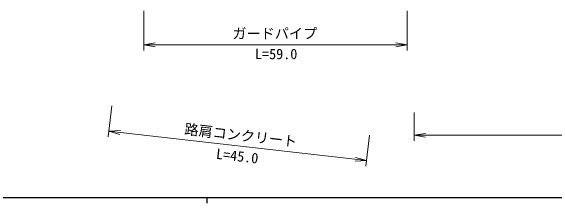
# Model space of a CAD drawing. Units: millimetres at full size, sheet at 1:1000; details may follow other scales. Extents: x 40000 to 680000, y 20000 to 380000.
# Drawn here: x 133350 to 229381, y 204000 to 238000 of the extents above; entities that cross this region are included whole.
import ezdxf
from ezdxf.enums import TextEntityAlignment as Align

# ---------------------------------------------------------------- set-up
doc = ezdxf.new("R2010")
doc.units = ezdxf.units.MM
doc.header["$LTSCALE"] = 1000
doc.layers.add('M-STR-HTXT', color=7, linetype='Continuous', lineweight=13)
doc.layers.add('M-TTL-BAND', color=7, linetype='Continuous', lineweight=25)
doc.styles.add('ＭＳ ゴシック', font='')
doc.styles.get('ＭＳ ゴシック').set_extended_font_data('MS Gothic')

# ---------------------------------------------------------------- blocks, each defined once
blk = doc.blocks.new('open_arrow')
at = {"color": 0, "linetype": 'Continuous', "lineweight": -2}
blk.add_lwpolyline([(7.5, 1.25), (0, 0), (7.5, -1.25)], dxfattribs=at)

msp = doc.modelspace()

# ---------------------------------------------------------------- linework, layer by layer
at = {"layer": 'M-STR-HTXT'}
for p, q in [((156852, 238000), (156852, 231000)), ((203419, 238000), (203419, 231000)), ((156852, 232000), (203419, 232000)), ((151191, 221226), (150563, 215721)), ((204613, 220000), (204613, 215000)), ((150676, 216714), (196235, 211517)), ((196749, 216029), (196121, 210523)), ((204613, 216000), (410609, 216000))]:
    msp.add_line(p, q, dxfattribs=at)
at = {"layer": 'M-TTL-BAND'}
for p, q in [((40000, 205000), (579000, 205000)), ((168000, 205000), (168000, 204000))]:
    msp.add_line(p, q, dxfattribs=at)

# ---------------------------------------------------------------- block references
at = {"layer": 'M-STR-HTXT', "xscale": 267, "yscale": 267}
for p in [(156852, 232000), (204613, 216000)]:
    msp.add_blockref('open_arrow', p, dxfattribs=at)
for p, rotation in [((203419, 232000), 180), ((150676, 216714), 353.5), ((196235, 211517), 173.5)]:
    msp.add_blockref('open_arrow', p, dxfattribs=dict(at, rotation=rotation))

# ---------------------------------------------------------------- texts
at = {"layer": 'M-STR-HTXT', "style": 'ＭＳ ゴシック'}
msp.add_text('ガードパイプ', height=1833, dxfattribs=at).set_placement((180000, 234000), align=Align.MIDDLE_CENTER)
msp.add_text('L=59.0', height=1833, dxfattribs=at).set_placement((180246, 228909), align=Align.BOTTOM_CENTER)
msp.add_text('路肩コンクリート', height=1833, rotation=353.492, dxfattribs=at).set_placement((174000, 216000), align=Align.MIDDLE_CENTER)
msp.add_text('L=45.0', height=1833, rotation=353.492, dxfattribs=at).set_placement((173204, 210872), align=Align.BOTTOM_CENTER)

doc.saveas('drawing.dxf')
